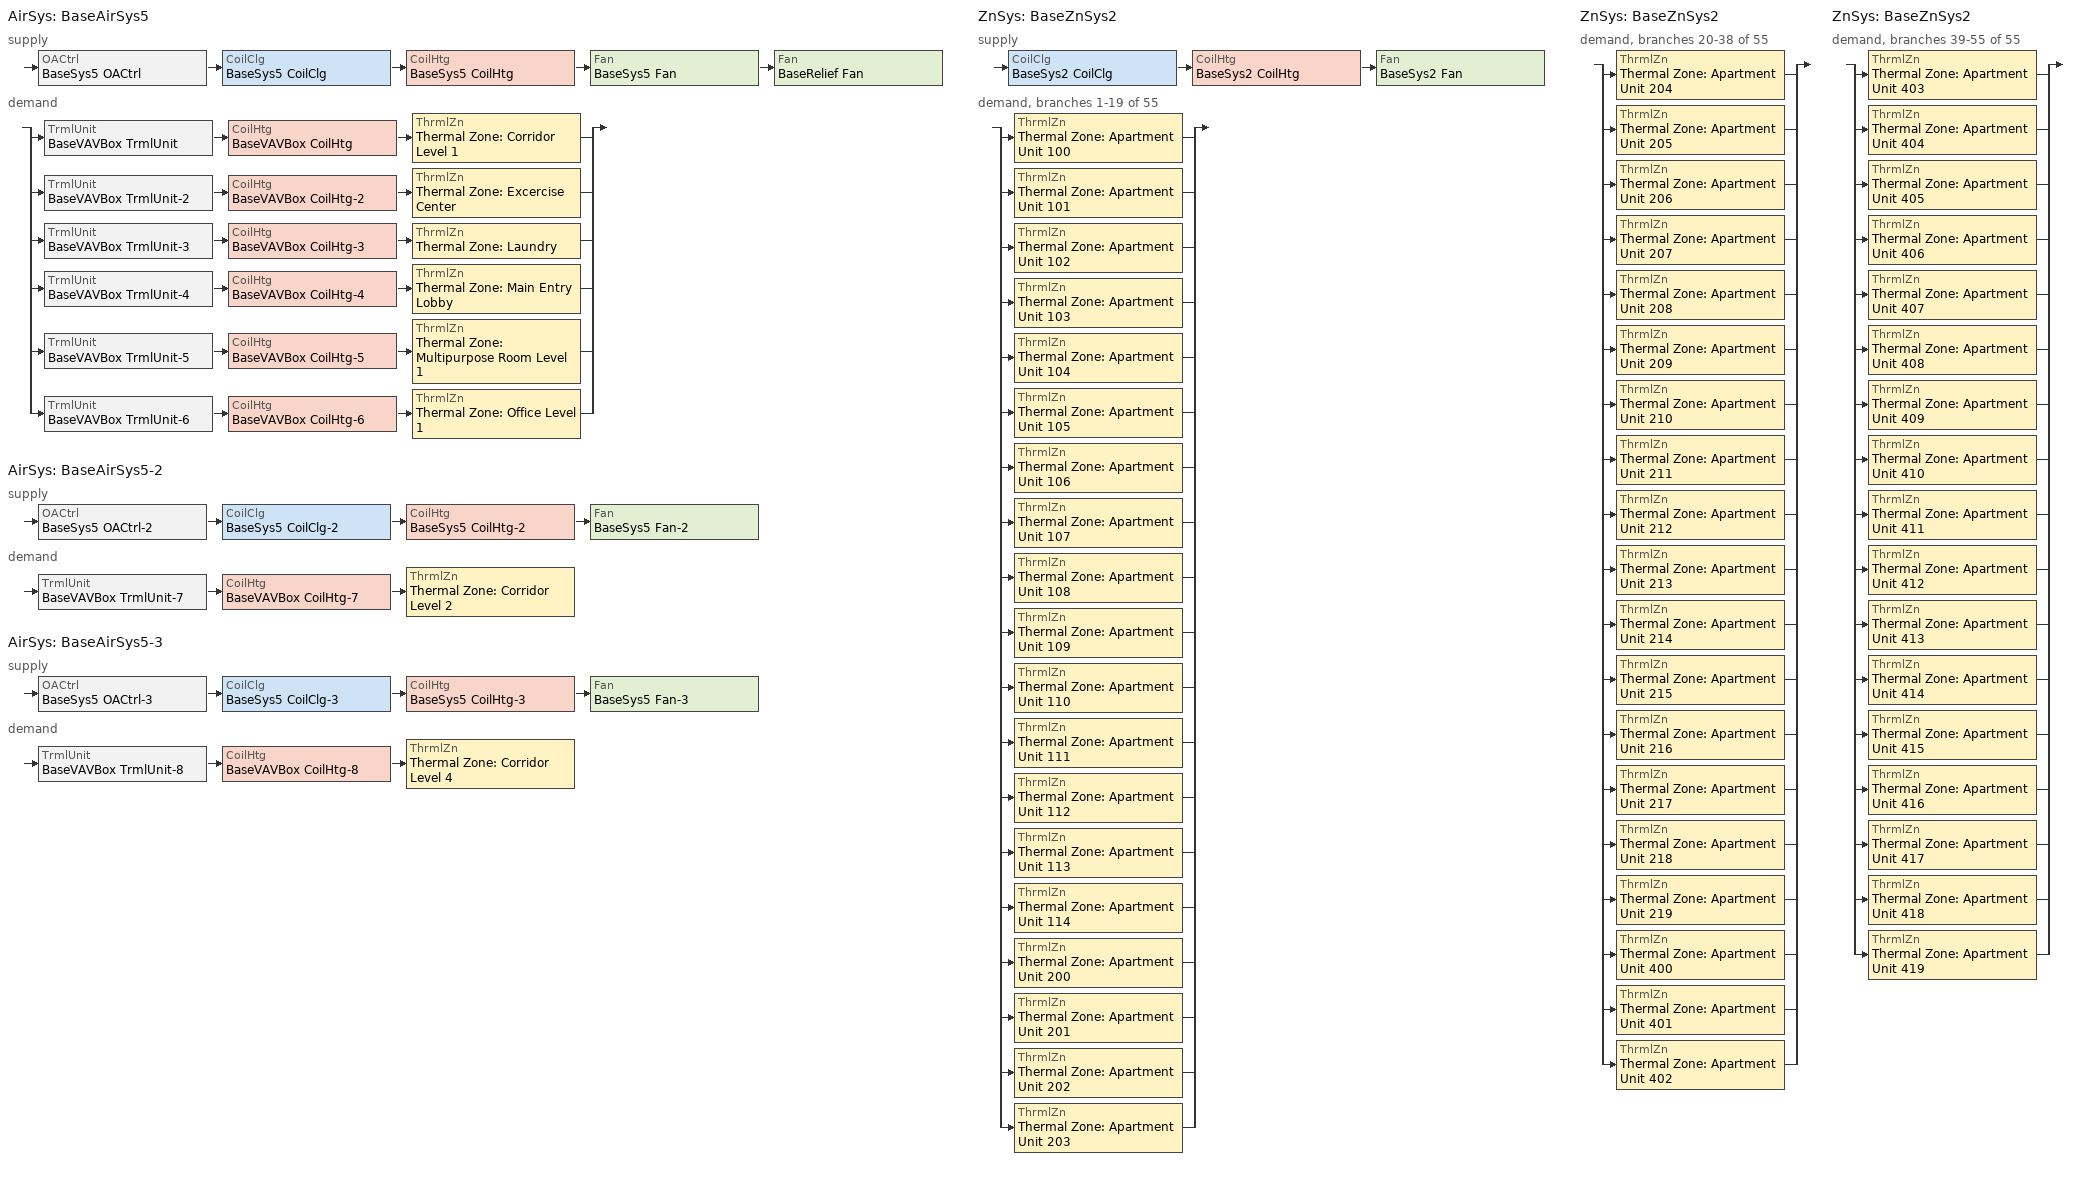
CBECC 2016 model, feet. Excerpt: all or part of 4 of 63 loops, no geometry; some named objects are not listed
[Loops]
AirSys 'BaseAirSys5'
 supply: OACtrl 'BaseSys5 OACtrl' > CoilClg 'BaseSys5 CoilClg' > CoilHtg 'BaseSys5 CoilHtg' > Fan 'BaseSys5 Fan' > Fan 'BaseRelief Fan'
 demand: split
  | TrmlUnit 'BaseVAVBox TrmlUnit' > CoilHtg 'BaseVAVBox CoilHtg' > ThrmlZn 'Thermal Zone: Corridor Level 1'
  | TrmlUnit 'BaseVAVBox TrmlUnit-2' > CoilHtg 'BaseVAVBox CoilHtg-2' > ThrmlZn 'Thermal Zone: Excercise Center'
  | TrmlUnit 'BaseVAVBox TrmlUnit-3' > CoilHtg 'BaseVAVBox CoilHtg-3' > ThrmlZn 'Thermal Zone: Laundry'
  | TrmlUnit 'BaseVAVBox TrmlUnit-4' > CoilHtg 'BaseVAVBox CoilHtg-4' > ThrmlZn 'Thermal Zone: Main Entry Lobby'
  | TrmlUnit 'BaseVAVBox TrmlUnit-5' > CoilHtg 'BaseVAVBox CoilHtg-5' > ThrmlZn 'Thermal Zone: Multipurpose Room Level 1'
  | TrmlUnit 'BaseVAVBox TrmlUnit-6' > CoilHtg 'BaseVAVBox CoilHtg-6' > ThrmlZn 'Thermal Zone: Office Level 1'
AirSys 'BaseAirSys5-2'
 supply: OACtrl 'BaseSys5 OACtrl-2' > CoilClg 'BaseSys5 CoilClg-2' > CoilHtg 'BaseSys5 CoilHtg-2' > Fan 'BaseSys5 Fan-2'
 demand: TrmlUnit 'BaseVAVBox TrmlUnit-7' > CoilHtg 'BaseVAVBox CoilHtg-7' > ThrmlZn 'Thermal Zone: Corridor Level 2'
AirSys 'BaseAirSys5-3'
 supply: OACtrl 'BaseSys5 OACtrl-3' > CoilClg 'BaseSys5 CoilClg-3' > CoilHtg 'BaseSys5 CoilHtg-3' > Fan 'BaseSys5 Fan-3'
 demand: TrmlUnit 'BaseVAVBox TrmlUnit-8' > CoilHtg 'BaseVAVBox CoilHtg-8' > ThrmlZn 'Thermal Zone: Corridor Level 4'
ZnSys 'BaseZnSys2'
 supply: CoilClg 'BaseSys2 CoilClg' > CoilHtg 'BaseSys2 CoilHtg' > Fan 'BaseSys2 Fan'
 demand, branches 1-19 of 55: split
  | ThrmlZn 'Thermal Zone: Apartment Unit 100'
  | ThrmlZn 'Thermal Zone: Apartment Unit 101'
  | ThrmlZn 'Thermal Zone: Apartment Unit 102'
  | ThrmlZn 'Thermal Zone: Apartment Unit 103'
  | ThrmlZn 'Thermal Zone: Apartment Unit 104'
  | ThrmlZn 'Thermal Zone: Apartment Unit 105'
  | ThrmlZn 'Thermal Zone: Apartment Unit 106'
  | ThrmlZn 'Thermal Zone: Apartment Unit 107'
  | ThrmlZn 'Thermal Zone: Apartment Unit 108'
  | ThrmlZn 'Thermal Zone: Apartment Unit 109'
  | ThrmlZn 'Thermal Zone: Apartment Unit 110'
  | ThrmlZn 'Thermal Zone: Apartment Unit 111'
  | ThrmlZn 'Thermal Zone: Apartment Unit 112'
  | ThrmlZn 'Thermal Zone: Apartment Unit 113'
  | ThrmlZn 'Thermal Zone: Apartment Unit 114'
  | ThrmlZn 'Thermal Zone: Apartment Unit 200'
  | ThrmlZn 'Thermal Zone: Apartment Unit 201'
  | ThrmlZn 'Thermal Zone: Apartment Unit 202'
  | ThrmlZn 'Thermal Zone: Apartment Unit 203'
ZnSys 'BaseZnSys2'
 demand, branches 20-38 of 55: split
  | ThrmlZn 'Thermal Zone: Apartment Unit 204'
  | ThrmlZn 'Thermal Zone: Apartment Unit 205'
  | ThrmlZn 'Thermal Zone: Apartment Unit 206'
  | ThrmlZn 'Thermal Zone: Apartment Unit 207'
  | ThrmlZn 'Thermal Zone: Apartment Unit 208'
  | ThrmlZn 'Thermal Zone: Apartment Unit 209'
  | ThrmlZn 'Thermal Zone: Apartment Unit 210'
  | ThrmlZn 'Thermal Zone: Apartment Unit 211'
  | ThrmlZn 'Thermal Zone: Apartment Unit 212'
  | ThrmlZn 'Thermal Zone: Apartment Unit 213'
  | ThrmlZn 'Thermal Zone: Apartment Unit 214'
  | ThrmlZn 'Thermal Zone: Apartment Unit 215'
  | ThrmlZn 'Thermal Zone: Apartment Unit 216'
  | ThrmlZn 'Thermal Zone: Apartment Unit 217'
  | ThrmlZn 'Thermal Zone: Apartment Unit 218'
  | ThrmlZn 'Thermal Zone: Apartment Unit 219'
  | ThrmlZn 'Thermal Zone: Apartment Unit 400'
  | ThrmlZn 'Thermal Zone: Apartment Unit 401'
  | ThrmlZn 'Thermal Zone: Apartment Unit 402'
ZnSys 'BaseZnSys2'
 demand, branches 39-55 of 55: split
  | ThrmlZn 'Thermal Zone: Apartment Unit 403'
  | ThrmlZn 'Thermal Zone: Apartment Unit 404'
  | ThrmlZn 'Thermal Zone: Apartment Unit 405'
  | ThrmlZn 'Thermal Zone: Apartment Unit 406'
  | ThrmlZn 'Thermal Zone: Apartment Unit 407'
  | ThrmlZn 'Thermal Zone: Apartment Unit 408'
  | ThrmlZn 'Thermal Zone: Apartment Unit 409'
  | ThrmlZn 'Thermal Zone: Apartment Unit 410'
  | ThrmlZn 'Thermal Zone: Apartment Unit 411'
  | ThrmlZn 'Thermal Zone: Apartment Unit 412'
  | ThrmlZn 'Thermal Zone: Apartment Unit 413'
  | ThrmlZn 'Thermal Zone: Apartment Unit 414'
  | ThrmlZn 'Thermal Zone: Apartment Unit 415'
  | ThrmlZn 'Thermal Zone: Apartment Unit 416'
  | ThrmlZn 'Thermal Zone: Apartment Unit 417'
  | ThrmlZn 'Thermal Zone: Apartment Unit 418'
  | ThrmlZn 'Thermal Zone: Apartment Unit 419'
[AirSys] Type=PVAV; CtrlSysType=DDCToZone; FanCtrl=Continuous; NightCycleFanCtrl=CycleOnCallAnyZone; ReheatCtrlMthd=DualMaximum; FanPos=DrawThrough; OptStart=1; HtgDsgnSupAirTemp=60; ClgCtrl=WarmestReset; ClRstSupHi=60; ClRstSupLow=55; DuctLctn=Conditioned
Name | AvailSchRef | Cnt | ClgDsgnSupAirTemp | HERSDuctReq
BaseAirSys5 | AssemblyHVACAvail | 1 | 55 | 0
BaseAirSys5-2 | OfficeHVACAvail | 2 | 60
BaseAirSys5-3 | OfficeHVACAvail | 1 | 60
[AirSeg] Path=Ducted
Name | Sys | Type
BaseSys5 SupAirSeg | BaseAirSys5 | Supply
BaseSys5 RetAirSeg | BaseAirSys5 | Relief
BaseSys5 SupAirSeg-2 | BaseAirSys5-2 | Supply
BaseSys5 RetAirSeg-2 | BaseAirSys5-2 | Return
BaseSys5 SupAirSeg-3 | BaseAirSys5-3 | Supply
BaseSys5 RetAirSeg-3 | BaseAirSys5-3 | Return
[CoilClg]
Name | Sys | Type | FuelSrc | NumClgStages | CapTotGrossRtd | CapTotNetRtd | DXEER | DXIEER | CndsrType | DXSEER | FluidSegInRef | FluidSegOutRef | FluidFlowRtDsgn
BaseSys5 CoilClg | BaseAirSys5 | DirectExpansion | Electric | 2 | 224716 | 215387 | 10.8 | 12.21 | Air
BaseSys5 CoilClg-2 | BaseAirSys5-2 | DirectExpansion | Electric | 2 | 41698.1 | 39967.1 | 10.8 |  | Air | 13
BaseSys5 CoilClg-3 | BaseAirSys5-3 | DirectExpansion | Electric | 2 | 48626.9 | 46608.2 | 10.8 |  | Air | 13
BaseSys2 CoilClg | BaseZnSys2 | ChilledWater |  |  | 18743 | 18743 |  |  |  |  | BaseChWPriSupSeg | BaseChWPriRetSeg | 1.87359
[CoilHtg] Type=HotWater; FluidSegInRef=BaseHWPriSupSeg; FluidSegOutRef=BaseHWPriRetSeg; AuxPwr=0
Name | Sys | FluidFlowRtDsgn | CapTotGrossRtd | CapTotNetRtd
BaseSys5 CoilHtg | BaseAirSys5 | 2.70035 | 54027.6 | 54027.6
BaseVAVBox CoilHtg | BaseAirSys5 | 1.72173 | 34447.6 | 34447.6
BaseVAVBox CoilHtg-2 | BaseAirSys5 | 0.65795 | 13164 | 13164
BaseVAVBox CoilHtg-3 | BaseAirSys5 | 0.80466 | 16099.3 | 16099.3
BaseVAVBox CoilHtg-4 | BaseAirSys5 | 1.00447 | 20097.1 | 20097.1
BaseVAVBox CoilHtg-5 | BaseAirSys5 | 0.83961 | 16798.6 | 16798.6
BaseVAVBox CoilHtg-6 | BaseAirSys5 | 0.91273 | 18261.6 | 18261.6
BaseSys5 CoilHtg-2 | BaseAirSys5-2 | 0.33458 | 6694.18 | 6694.18
BaseVAVBox CoilHtg-7 | BaseAirSys5-2 | 1.79961 | 36006 | 36006
BaseSys5 CoilHtg-3 | BaseAirSys5-3 | 0.30107 | 6023.75 | 6023.75
BaseVAVBox CoilHtg-8 | BaseAirSys5-3 | 2.68747 | 53769.7 | 53769.7
BaseSys2 CoilHtg | BaseZnSys2 | 0.61374 | 12279.4 | 12279.4
[Fan] MtrPos=InAirStream
Name | Sys | CtrlMthd | FlowCap | FlowMin | FlowEff | TotStaticPress | Pwr_fPLRCrvRef | MtrHP | MtrEff | ModelingMthd
BaseSys5 Fan | BaseAirSys5 | VariableSpeedDrive | 6026.05 | 1221.44 | 0.6 | 3.5 | FanVSDGoodSpResetPwrRatio_fCFMRatio | 7.5 | 0.917
BaseRelief Fan | BaseAirSys5 | VariableSpeedDrive | 5685.95 | 0 | 0.4 | 0.75 | FanVSDPwrRatio_fCFMRatio | 2 | 0.865
BaseSys5 Fan-2 | BaseAirSys5-2 | VariableSpeedDrive | 1416.36 | 273.6 | 0.5 | 3 | FanVSDGoodSpResetPwrRatio_fCFMRatio | 1.5 | 0.865
BaseSys5 Fan-3 | BaseAirSys5-3 | VariableSpeedDrive | 1555.8 | 273.6 | 0.5 | 3 | FanVSDGoodSpResetPwrRatio_fCFMRatio | 1.5 | 0.865
BaseSys2 Fan | BaseZnSys2 | ConstantVolume | 624.31 |  | 0.5 | 1.273 |  | 0.5 | 0.855 | StaticPressure
[TrmlUnit] Type=VAVReheatBox; ReheatCtrlMthd=DualMaximum
Name | Sys | ZnServedRef | PriAirSegRef | PriAirFlowMax | PriAirFlowMin | HtgAirFlowMax
BaseVAVBox TrmlUnit | BaseAirSys5 | Thermal Zone: Corridor Level 1 | BaseSys5 SupAirSeg | 1430.08 | 286.015 | 715.038
BaseVAVBox TrmlUnit-2 | BaseAirSys5 | Thermal Zone: Excercise Center | BaseSys5 SupAirSeg | 601.411 | 142.5 | 300.705
BaseVAVBox TrmlUnit-3 | BaseAirSys5 | Thermal Zone: Laundry | BaseSys5 SupAirSeg | 859.844 | 171.969 | 429.922
BaseVAVBox TrmlUnit-4 | BaseAirSys5 | Thermal Zone: Main Entry Lobby | BaseSys5 SupAirSeg | 1167.33 | 233.466 | 583.665
BaseVAVBox TrmlUnit-5 | BaseAirSys5 | Thermal Zone: Multipurpose Room Level 1 | BaseSys5 SupAirSeg | 1117.8 | 223.561 | 558.902
BaseVAVBox TrmlUnit-6 | BaseAirSys5 | Thermal Zone: Office Level 1 | BaseSys5 SupAirSeg | 819.649 | 163.93 | 409.825
BaseVAVBox TrmlUnit-7 | BaseAirSys5-2 | Thermal Zone: Corridor Level 2 | BaseSys5 SupAirSeg-2 | 1275.09 | 273.6 | 637.546
BaseVAVBox TrmlUnit-8 | BaseAirSys5-3 | Thermal Zone: Corridor Level 4 | BaseSys5 SupAirSeg-3 | 1352.87 | 273.6 | 676.436
[OACtrl] OASchMthd=FollowHVACAvailability; StartUpDelay=1
Name | Sys | EconoCtrlMthd | EconoIntegration | AirSegSupRef | AirSegRetRef
BaseSys5 OACtrl | BaseAirSys5 | DifferentialDryBulb | Integrated | BaseSys5 SupAirSeg | BaseSys5 RetAirSeg
BaseSys5 OACtrl-2 | BaseAirSys5-2 | NoEconomizer |  | BaseSys5 SupAirSeg-2 | BaseSys5 RetAirSeg-2
BaseSys5 OACtrl-3 | BaseAirSys5-3 | NoEconomizer |  | BaseSys5 SupAirSeg-3 | BaseSys5 RetAirSeg-3
[ZnSys]
BaseZnSys2: Type=FPFC; AvailSchRef=ResidentialLivingHVACAvail; FanCtrl=Cycling; FanPos=DrawThrough; DuctLctn=Conditioned
[CrvCubic]
FanVSDPwrRatio_fCFMRatio: Coef1=0.070429; Coef2=0.38533; Coef3=-0.460864; Coef4=1.0092; MaxOut=1; MaxVar1=1; MinOut=0.1; MinVar1=0.084
